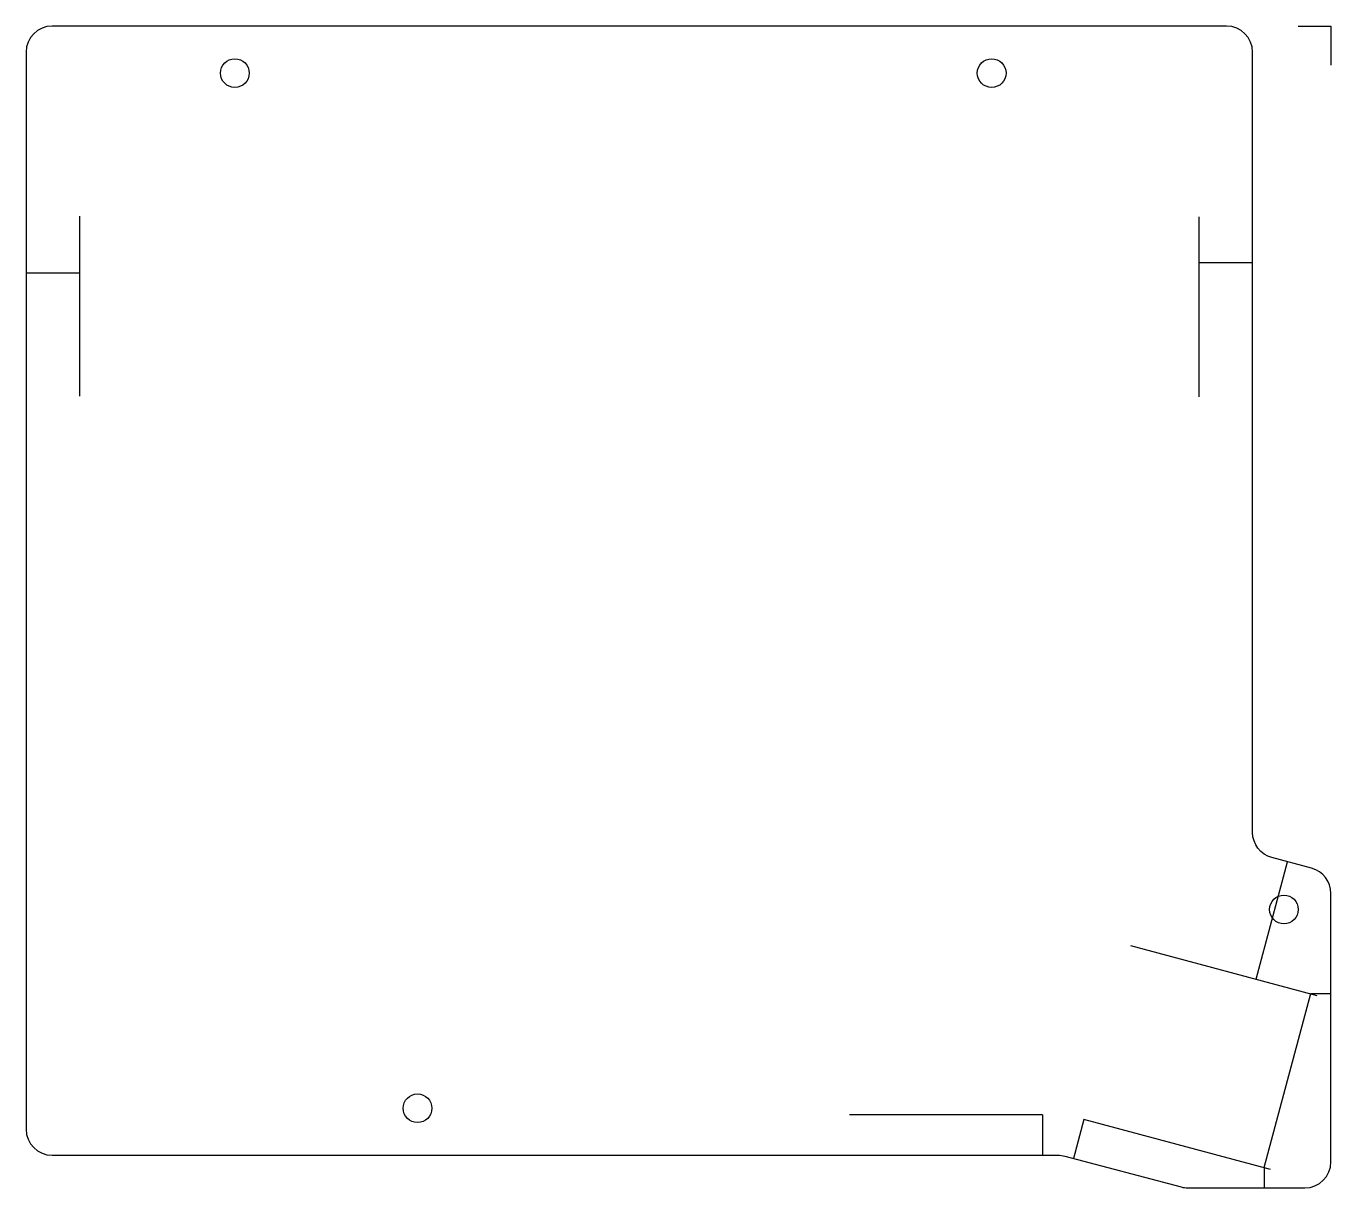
# Model space of a CAD drawing. Header units: millimetres. Extents: x -100 to 0, y -89 to 0.
import ezdxf

# ---------------------------------------------------------------- set-up
doc = ezdxf.new("R2010")
doc.units = ezdxf.units.MM
doc.layers.get('0').update_dxf_attribs({"linetype": 'CONTINUOUS'})

msp = doc.modelspace()

# ---------------------------------------------------------------- linework, layer by layer
for p, q in [((-2.5, 0), (0, 0)), ((0, 0), (0, -3)), ((-95.9, -14.55), (-95.9, -28.35)), ((-10.1, -28.4), (-10.1, -14.6)), ((-95.9, -18.93), (-100, -18.93)), ((-10.1, -18.12), (-6, -18.12)), ((-5.73, -73), (-3.32, -64.02)), ((-15.36, -70.42), (-1.07, -74.25)), ((-5.12, -87.45), (-1.55, -74.12)), ((-1.55, -74.12), (0, -74.12)), ((-22.1, -83.4), (-36.9, -83.4)), ((-22.1, -83.4), (-22.1, -86.5)), ((-18.93, -83.75), (-19.73, -86.75)), ((-4.64, -87.58), (-18.93, -83.75)), ((-5.12, -87.45), (-5.12, -89))]:
    msp.add_line(p, q)
msp.add_lwpolyline([(-8, 0), (-98, 0, 0.41421), (-100, -2), (-100, -84.5, 0.41421), (-98, -86.5), (-20.92, -86.5, -0.06492), (-20.4, -86.57), (-11.48, -88.93, 0.06492), (-10.97, -89), (-2, -89, 0.41421), (0, -87), (0, -66.44, 0.33945), (-1.48, -64.51), (-4.52, -63.7, -0.33945), (-6, -61.77), (-6, -2, 0.41421)], format="xyb", close=True)
for centre in [(-84, -3.6), (-26, -3.6), (-3.6, -67.67), (-70, -82.9)]:
    msp.add_circle(centre, 1.1)

doc.saveas('drawing.dxf')
